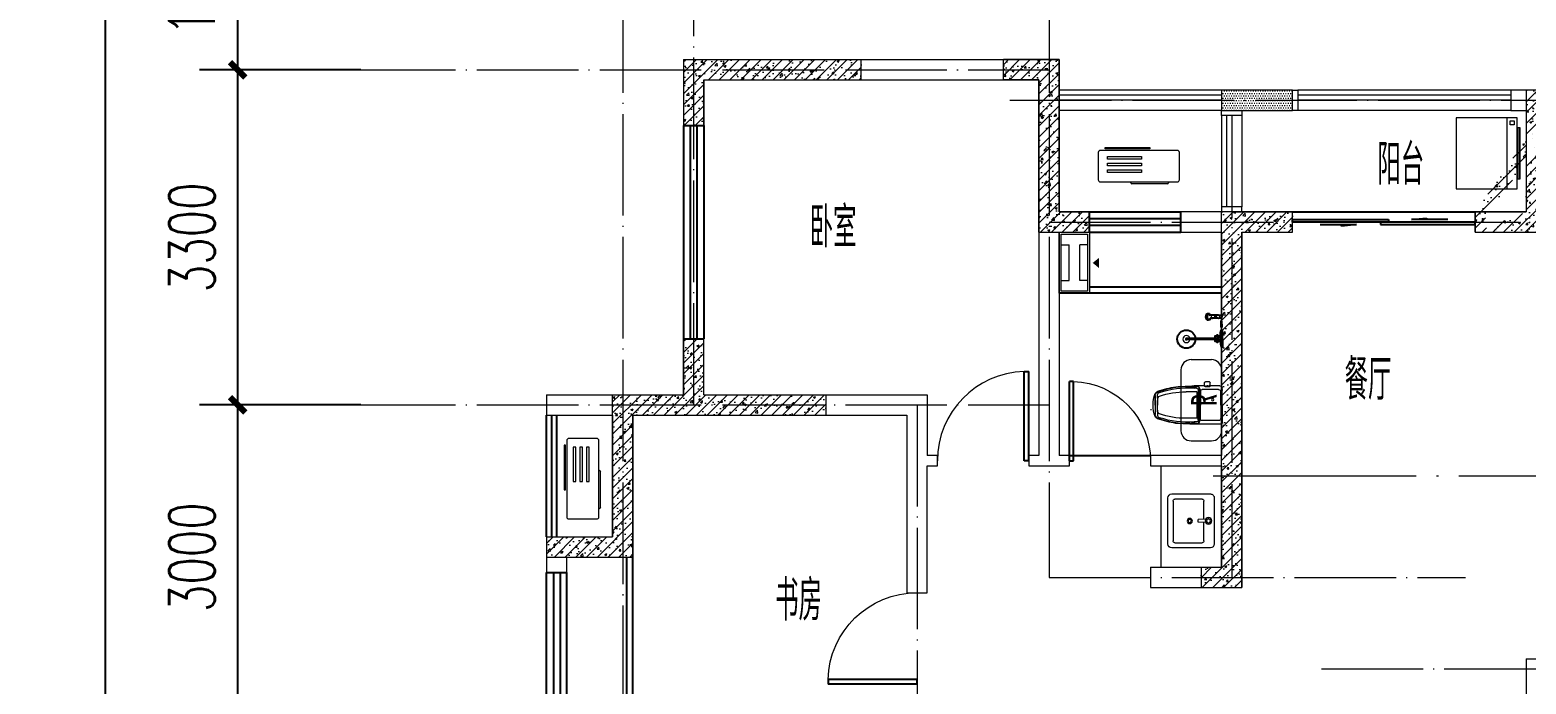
# Model space of a CAD drawing. Extents: x -50454 to 66757, y -11026 to 33524.
# Drawn here: x 12986 to 27727, y 16818 to 23261 of the extents above; entities that cross this region are included whole.
import ezdxf
from ezdxf.enums import TextEntityAlignment as Align

# ---------------------------------------------------------------- set-up
doc = ezdxf.new("R2010")
doc.units = 0
doc.header["$LTSCALE"] = 1000
doc.header["$MEASUREMENT"] = 0
doc.linetypes.add('DOTE', pattern=[2.4200000000000004, 2, -0.2, 0.02, -0.2])
doc.layers.get('0').update_dxf_attribs({"linetype": 'CONTINUOUS'})
doc.layers.get('Defpoints').update_dxf_attribs({"linetype": 'CONTINUOUS'})
for name, color, linetype, lineweight in [('DOTE', 1, 'DOTE', 0), ('WALL', 2, 'CONTINUOUS', 20), ('剪力墙', 2, 'CONTINUOUS', 15), ('剪力墙填充', 8, 'CONTINUOUS', 15), ('家具', 9, 'CONTINUOUS', 9), ('洁具', 8, 'CONTINUOUS', 9), ('看线', 5, 'CONTINUOUS', 0)]:
    doc.layers.add(name, color=color, linetype=linetype, lineweight=lineweight)
for name, color, linetype in [('fd', 4, 'CONTINUOUS'), ('PUB_DIM', 3, 'CONTINUOUS'), ('PUB_TEXT', 7, 'CONTINUOUS'), ('RAIL', 163, 'CONTINUOUS'), ('WINDOW', 4, 'CONTINUOUS'), ('立面', 33, 'CONTINUOUS')]:
    doc.layers.add(name, color=color, linetype=linetype)
doc.styles.add('_TCH_SPACE', font='SIMPLEX', dxfattribs={"bigfont": 'GBCBIG'})
doc.styles.add('DIM_FONT', font='SIMPLEX', dxfattribs={"width": 0.7, "bigfont": 'GBCBIG'})
doc.styles.add('HZ', font='SimSun.ttf', dxfattribs={"width": 0.8, "height": 1.2})
doc.dimstyles.new('DIMN150', dxfattribs={"dimscale": 1.5, "dimtxt": 300, "dimasz": 100, "dimexe": 250, "dimexo": 300, "dimgap": 150, "dimtad": 1, "dimdec": 0, "dimzin": 0, "dimdsep": 46, "dimtxsty": 'DIM_FONT', "dimblk": 'ARCHTICK', "dimcen": 0.09, "dimclrt": 7, "dimazin": 2, "dimtfac": 1, "dimtdec": 0, "dimtix": 1, "dimtmove": 2, "dimatfit": 3, "dimfxl": 0, "dimtolj": 1, "dimtzin": 0, "dimarcsym": 0})
pattern_1 = [(45, (-1550.00043018756, -18500.00034329473), (-53.03300858899106, 53.03300858899107), []), (49.99999999999999, (-1550.00043018756, -18500.00034329473), (215.178054780226, -18.82564049477853), [22.5, -247.5]), (355, (-1550.00043018756, -18500.00034329473), (-41.6254000839, 225.6576401100035), [18, -198]), (100.4514, (-1532.068926187581, -18501.56914529472), (173.5528145142065, 206.8318626182861), [19.12205699999999, -210.3426335999999]), (46.18420000000001, (-1550.00043018756, -18440.00034329473), (320.1723145876933, -49.65570429870542), [33.75, -371.25]), (96.6356, (-1523.319406687573, -18444.13833539473), (280.398811664611, 292.2353612701325), [28.68308639999999, -315.5138999999998]), (351.1842, (-1550.00043018756, -18440.00034329473), (280.3985835400882, 292.2355802775974), [27, -297]), (21, (-1520.00043018756, -18455.00034329473), (179.0721156355385, -120.7856671996016), [22.5, -247.5]), (326.0000000000001, (-1520.00043018756, -18455.00034329473), (72.99459957647451, 217.5450135140559), [18, -198]), (71.4514, (-1505.077760287561, -18465.06582509473), (252.066788574447, 96.75914901298572), [19.122057, -210.3426336]), (37.50000000000001, (-1550.00043018756, -18500.00034329473), (3.647956595187201, 99.86815614939344), [0, -195.6, 0, -201, 0, -198.75]), (7.499999999999999, (-1550.00043018756, -18500.00034329473), (78.92086123264458, 118.3235135647081), [0, -114.6, 0, -191.1, 0, -75.75]), (327.5, (-1616.900430187583, -18500.00034329473), (160.1467308517227, -6.76646152031394), [0, -75, 0, -234, 0, -310.5]), (317.5, (-1646.900430187583, -18500.00034329473), (174.9558508027159, 30.03149469969529), [0, -97.5, 0, -155.4, 0, -220.5])]

# ---------------------------------------------------------------- blocks, each defined once
blk = doc.blocks.new('dfdsf')
at = {"layer": '家具'}
for p, q in [((-6118.831913608177, -27345.44864588381), (-6118.831913608177, -27726.44864588381)), ((-5626.473608758264, -27307.3486458838), (-6080.731913608171, -27307.3486458838)), ((-5588.373608758258, -27726.44864588381), (-5588.373608758258, -27345.44864588381)), ((-6080.731913608171, -27764.54864588381), (-5626.473608758264, -27764.54864588381))]:
    blk.add_line(p, q, dxfattribs=at)
at = {"layer": '家具', "color": 8}
for p, q in [((-6048.981913608171, -27408.94864588381), (-5869.201593039608, -27408.94864588381)), ((-5872.406503072321, -27363.95664026488), (-5885.871040426886, -27363.95664026488)), ((-5866.874092104343, -27350.63551101041), (-5876.377111874863, -27341.09683283082)), ((-5866.710719794231, -27377.43855889999), (-5876.096491956057, -27387.09262784412)), ((-5870.084983734348, -27391.69791249819), (-5866.302761183229, -27465.55664026488)), ((-5853.602761183218, -27345.15289837577), (-5853.602761183218, -27331.68836102118)), ((-5853.602761183218, -27382.76038215398), (-5853.602761183218, -27396.22491950855)), ((-5837.120538632058, -27391.69791249819), (-5840.902761183206, -27465.55664026488)), ((-5831.109767354174, -27340.81993622227), (-5840.495539516, -27350.4740051664)), ((-5830.828410491573, -27386.81644769893), (-5840.331430262093, -27377.27776951935)), ((-5838.003929326798, -27408.94864588381), (-5658.223608758264, -27408.94864588381)), ((-5834.799019294114, -27363.95664026488), (-5821.334481939521, -27363.95664026488)), ((-6068.03191360816, -27694.69864588381), (-6068.03191360816, -27427.9986458838)), ((-5866.302761183229, -27465.55664026488), (-5840.902761183206, -27465.55664026488)), ((-5639.173608758247, -27427.9986458838), (-5639.173608758247, -27694.69864588381)), ((-5658.223608758264, -27713.7486458838), (-6048.981913608171, -27713.7486458838))]:
    blk.add_line(p, q, dxfattribs=at)
for centre, radius in [((-5853.602761183218, -27363.95664026488), 32.26827924368117), ((-5853.602761183218, -27363.95664026488), 18.80374188911082), ((-5854.571620082796, -27548.64864588382), 25.4), ((-5854.571620082796, -27548.64864588382), 15.95985148249019)]:
    blk.add_circle(centre, radius, dxfattribs=at)
at = {"layer": '家具'}
for centre, start, end in [((-6080.731913608171, -27345.44864588381), 90, 180), ((-5626.473608758264, -27345.44864588381), 0, 90), ((-6080.731913608171, -27726.44864588381), 180, 270), ((-5626.473608758264, -27726.44864588381), 270, 0)]:
    blk.add_arc(centre, 38.09999999999999, start, end, dxfattribs=at)
at = {"layer": '家具', "color": 8}
for centre, start, end in [((-6048.981913608171, -27427.9986458838), 90, 180), ((-5658.223608758264, -27427.9986458838), 0, 90), ((-6048.981913608171, -27694.69864588381), 180, 270), ((-5658.223608758264, -27694.69864588381), 270, 0)]:
    blk.add_arc(centre, 19.05, start, end, dxfattribs=at)
blk = doc.blocks.new('A$C37A63D83')
at = {"layer": '家具', "color": 8}
for p, q in [((152.1007537418045, 636.3000295269303), (127.6136158328736, 636.3000295269303)), ((136.4390372575144, 659.7000295268372), (322.5607923449716, 659.7000295268372)), ((229.4999148012721, 659.7000295268372), (136.4390372575144, 659.7000295268372)), ((161.9999148012721, 636.3000295269303), (152.1007537418045, 636.3000295269303)), ((161.9999148012721, 636.3000295269303), (229.4999148012721, 636.3000295269303)), ((296.9999148012721, 636.3000295269303), (229.4999148012721, 636.3000295269303)), ((296.9999148012721, 636.3000295269303), (306.8990758606815, 636.3000295269303)), ((306.8990758606815, 636.3000295269303), (331.3862137696124, 636.3000295269303)), ((49.4999148012721, 230.4000295270234), (49.4999148012721, 316.425438961247)), ((98.9999148012721, 250.2000295268372), (98.9999148012721, 355.5000295268837)), ((359.9999148012721, 250.2000295268372), (359.9999148012721, 355.5000295268837)), ((37.79991480126046, 171.9000295270234), (42.29991480126046, 171.9000295270234)), ((40.4999148012721, 153.1339767156169), (40.4999148012721, 161.6714980700053)), ((49.4999148012721, 230.4000295270234), (229.4999148012721, 230.4000295270234)), ((49.4999148012721, 230.4000295270234), (90.89991480123717, 211.5000295268837)), ((49.4999148012721, 125.100029526744), (49.4999148012721, 164.7000295268372)), ((53.9999148012721, 279.0000295268837), (53.9999148012721, 280.3469408191741)), ((62.9999148012721, 274.5000295268837), (58.4999148012721, 274.5000295268837)), ((62.9999148012721, 252.9000295270234), (62.9999148012721, 274.5000295268837)), ((76.4999148012721, 36.00002952688374), (76.4999148012721, 198.0000295268837)), ((80.9999148012721, 234.9000295270234), (229.4999148012721, 234.9000295270234)), ((90.89991480123717, 211.5000295268837), (229.4999148012721, 211.5000295268837)), ((98.9999148012721, 220.5000295268837), (229.4999148012721, 220.5000295268837)), ((229.4999148012721, 246.600029526744), (102.5999148012488, 246.600029526744)), ((110.6999148012255, 246.600029526744), (229.4999148012721, 246.600029526744)), ((229.4999148012721, 246.600029526744), (356.3999148012372, 246.600029526744)), ((348.2999148012605, 246.600029526744), (229.4999148012721, 246.600029526744)), ((377.9999148012721, 234.9000295270234), (229.4999148012721, 234.9000295270234)), ((409.4999148012721, 230.4000295270234), (229.4999148012721, 230.4000295270234)), ((359.9999148012721, 220.5000295268837), (229.4999148012721, 220.5000295268837)), ((368.0999148012488, 211.5000295268837), (229.4999148012721, 211.5000295268837)), ((409.4999148012721, 230.4000295270234), (368.0999148012488, 211.5000295268837)), ((382.4999148012721, 36.00002952688374), (382.4999148012721, 198.0000295268837)), ((395.9999148012721, 252.9000295270234), (395.9999148012721, 274.5000295268837)), ((395.9999148012721, 274.5000295268837), (400.4999148012721, 274.5000295268837)), ((37.79991480126046, 117.9000295270234), (42.29991480126046, 117.9000295270234)), ((40.4999148012721, 136.961941073183), (40.4999148012721, 146.4845610454213)), ((40.4999148012721, 121.2003631880507), (40.4999148012721, 129.7378845424391)), ((229.4999148012721, 13.50002952688374), (98.9999148012721, 13.50002952688374)), ((229.4999148012721, 13.50002952688374), (359.9999148012721, 13.50002952688374))]:
    blk.add_line(p, q, dxfattribs=at)
at = {"layer": '家具'}
for p, q in [((409.4999148012721, 230.4000295270234), (409.4999148012721, 316.425438961247)), ((-8.519872790202498e-05, 125.100029526744), (-8.519872790202498e-05, 164.7000295268372)), ((37.79991480126046, 171.9000295270234), (7.199914801225532, 171.9000295270234)), ((40.4999148012721, 170.1148996076081), (40.4999148012721, 274.5000295268837)), ((404.9999148012721, 279.0000295268837), (404.9999148012721, 280.3469408191741)), ((418.4999148012721, 22.50002952688374), (418.4999148012721, 274.5000295268837)), ((37.79991480126046, 117.9000295270234), (7.199914801225532, 117.9000295270234)), ((40.4999148012721, 22.50002952688374), (40.4999148012721, 122.0254508883227)), ((229.4999148012721, 2.952688373625278e-05), (62.9999148012721, 2.952688373625278e-05)), ((229.4999148012721, 2.952688373625278e-05), (395.9999148012721, 2.952688373625278e-05))]:
    blk.add_line(p, q, dxfattribs=at)
at = {"layer": '家具', "color": 8}
blk.add_circle((176.3999148012372, 94.50002952688374), 11.40815247663667, dxfattribs=at)
at = {"layer": '家具'}
for centre, radius, start, end in [((978.5752481516101, 321.0035639356356), 938.6165597252316, 160.4626847715381, 171.8237832143648), ((106.7233157488517, 630.3817419696134), 13.5, 147.2648599332605, 160.4628876722276), ((159.0709521270473, 596.7298013290856), 75.73124732212365, 123.7472799386984, 147.2648599332605), ((216.6116329429788, 423.2266309955157), 256.5972770785842, 87.12095541051788, 112.8427031656681), ((242.3881966600311, 423.2266309971455), 256.5972770769422, 67.15729683433189, 92.87904458948212), ((299.9288774754386, 596.7298013290856), 75.73124732212365, 32.73514006673945, 56.25272006130158), ((345.6855697206338, 630.4244115615729), 13.5, 21.34013003288133, 45.04566712631767), ((352.2765138536342, 630.3817419696134), 13.5, 19.53711232777241, 32.73514006673945), ((-519.6396762194927, 320.9842891751323), 938.6835635739402, 8.177325260295653, 19.53711232777241), ((7035.208603792184, 14.98959507793188), 6999.521077147583, 176.3999436581838, 177.8752458939346), ((-6576.20877428423, 14.98959507164545), 6999.521077242298, 2.12475410606543, 3.600056341816249), ((7.199914801225532, 164.7000295268372), 7.2, 90, 180), ((7.199914801225532, 125.100029526744), 7.2, 180, 270), ((62.9999148012721, 22.50002952688374), 22.5, 180, 270), ((395.9999148012721, 22.50002952688374), 22.5, 270, 0)]:
    blk.add_arc(centre, radius, start, end, dxfattribs=at)
at = {"layer": '家具', "color": 8}
for centre, radius, start, end in [((823.7508881162503, 352.8633589835372), 776.2321552453669, 158.6598699671187, 172.4763211694518), ((941.9396441477584, 340.4295066338964), 881.4089537639704, 161.7058674216662, 184.2897365588694), ((933.3272812163341, 352.8506166220177), 834.3315730198825, 161.5027389388472, 179.8180574219362), ((113.3142598819104, 630.4244115615729), 13.5, 134.9543328736823, 158.6598699671187), ((346.9627069511916, 396.4032121344935), 344.1924834331063, 131.9223344244035, 134.9543328736823), ((129.6475210207282, 611.0890765476506), 25.2928630336992, 94.612373994388, 166.252944387225), ((137.9694760293933, 625.7264006889891), 34.00808285177626, 87.42069238923386, 128.0686508600281), ((159.1683585894061, 611.8394187474623), 18, 109.1812518657565, 161.5027389388472), ((214.3712326320237, 386.4469987142365), 249.9794124911297, 86.59247159344724, 104.1515650265491), ((244.6285969704622, 386.4469987142365), 249.9794124911297, 75.8484349734509, 93.40752840655277), ((299.8314710130799, 611.8394187474623), 18, 18.49726106115282, 70.8187481342435), ((-474.3274516138481, 352.8506166220177), 834.3315730198825, 0.1819425780638058, 18.49726106115282), ((321.0303535730927, 625.7264006889891), 34.00808285177626, 51.93134913997194, 92.57930761076615), ((329.3523085817578, 611.0890765476506), 25.2928630336992, 13.747055612775, 85.387626005612), ((112.0371226512943, 396.4032121347263), 344.1924834331063, 45.04566712631767, 48.07766557559649), ((-482.9398145452142, 340.4295066341292), 881.4089537639704, 355.7102634411307, 18.29413257833378), ((-364.7510585137643, 352.8633589835372), 776.2321552453669, 7.523678830548216, 21.34013003288133), ((545.4996629294474, 366.854838747764), 499.0547252698382, 169.8851197815391, 189.9822750434475), ((-86.49983332696138, 366.8548387479968), 499.0547252698382, 350.0177249565525, 10.11488021846093), ((42.29991480126046, 164.7000295268372), 7.2, 0, 90), ((58.4999148012721, 279.0000295268837), 4.5, 180, 270), ((80.9999148012721, 252.9000295270234), 18, 180, 270), ((98.9999148012721, 198.0000295268837), 22.5, 90, 180), ((102.5999148012488, 250.2000295268372), 3.6, 180, 270), ((356.3999148012372, 250.2000295268372), 3.6, 270, 0), ((359.9999148012721, 198.0000295268837), 22.5, 0, 90), ((377.9999148012721, 252.9000295270234), 18, 270, 0), ((400.4999148012721, 279.0000295268837), 4.5, 270, 0), ((42.29991480126046, 125.100029526744), 7.2, 270, 0), ((98.9999148012721, 36.00002952688374), 22.5, 180, 270), ((359.9999148012721, 36.00002952688374), 22.5, 270, 0)]:
    blk.add_arc(centre, radius, start, end, dxfattribs=at)
blk = doc.blocks.new('A$C4EB5717C')
at = {"layer": '家具', "color": 8}
for p, q in [((520.3117667576298, 110.0002054055221), (520.3117667576298, 120.0002054055803)), ((883.1474350141361, 100.0002054054639), (530.3117667576298, 100.0002054055221)), ((893.1474350141361, 120.0002054055221), (893.1474350141361, 110.0002054054639))]:
    blk.add_line(p, q, dxfattribs=at)
for points in [[(269.2124938257039, 459.1095238242997), (709.030639189994, 459.1095238242997), (709.030639189994, 443.9954681674717), (269.2124938257039, 443.9954681674717)], [(290.3771249873098, 371.5336505089654), (625.9059255968314, 371.5336505089654), (625.9059255968314, 342.5620511712041), (290.3771249873098, 342.5620511712041)], [(290.3771249873098, 305.7317620350514), (625.9059255968314, 305.7317620350514), (625.9059255968314, 276.7601626972901), (290.3771249873098, 276.7601626972901)], [(290.3771249873098, 239.9298735611374), (625.9059255968314, 239.9298735611374), (625.9059255968314, 210.9582742233761), (290.3771249873098, 210.9582742233761)]]:
    blk.add_lwpolyline(points, close=True, dxfattribs=at)
at = {"layer": '家具'}
blk.add_lwpolyline([(220.000500085258, 120.0002054057649), (980.0005000853247, 120.0002054055122, 0.414213562373517), (1000.000500085331, 140.0002054055343), (1000.000500085032, 410.0002054054835, 0.414213562372746), (980.0005000850335, 430.0002054054614), (220.0005000855657, 430.0002054055245, 0.4142135623727947), (200.0005000855641, 410.0002054055467), (200.0005000852647, 140.0002054057871, 0.4142135623733224)], format="xyb", close=True, dxfattribs=at)
at = {"layer": '家具', "color": 8}
for centre, start, end in [((530.3117667576298, 110.0002054055221), 180, 270), ((883.1474350141361, 110.0002054054639), 270, 0)]:
    blk.add_arc(centre, 10, start, end, dxfattribs=at)
blk = doc.blocks.new('wash')
at = {"layer": '家具'}
blk.add_line((1203881.787381039, -500461.7849199496), (1203881.787381039, -501161.7849199496), dxfattribs=at)
for points in [[(1203381.787381039, -500461.7849199496), (1203381.787381039, -501161.7849199496), (1203981.787381039, -501161.7849199496), (1203981.787381039, -500461.7849199496)], [(1203951.787381039, -500531.7849199496), (1203911.787381039, -500531.7849199496), (1203911.787381039, -500491.7849199496), (1203951.787381039, -500491.7849199496)], [(1204001.787381039, -501061.7849199496), (1204001.787381039, -500561.7849199496), (1203981.787381039, -500561.7849199496), (1203981.787381039, -501061.7849199496)], [(1204001.787381039, -501061.7849199496), (1204011.787381039, -501061.7849199496), (1204011.787381039, -500561.7849199496), (1204001.787381039, -500561.7849199496)]]:
    blk.add_lwpolyline(points, close=True, dxfattribs=at)
blk = doc.blocks.new('A$C198771BE')
at = {"layer": '洁具'}
for p, q in [((-0.0001477778132539243, 749.9999048188911), (-0.0001477778132539243, 149.9999048184254)), ((99.99985222218675, 849.9999048188911), (299.9998522217211, 849.9999048184254)), ((399.9998522217211, 749.9999048184254), (399.9998522217211, 149.9999048188911)), ((99.99985222218675, 49.99990481889108), (299.9998522217211, 49.99990481889108))]:
    blk.add_line(p, q, dxfattribs=at)
for centre, start, end in [((99.99985222172108, 749.9999048188802), 90, 180), ((299.9998522212554, 749.9999048184145), 0, 90), ((99.99985222172108, 149.9999048184145), 180, 270), ((299.9998522212554, 149.9999048188802), 270, 0)]:
    blk.add_arc(centre, 100, start, end, dxfattribs=at)
at = {"layer": '洁具', "style": 'HZ', "width": 0.7000000000007276}
blk.add_text('R', height=250, rotation=90, dxfattribs=at).set_placement((350.2559983330684, 393.3571598940762))
blk = doc.blocks.new('A$C0E303399')
at = {"layer": '洁具', "lineweight": -3}
for p, q in [((25.00093464214297, 271.0577424331568), (15.00093464214297, 271.0577424331568)), ((25.00093464214297, 228.0577424331568), (15.00093464214297, 228.0577424331568)), ((353.3778828912036, 254.557742432924), (30.00093464214297, 254.5577424331568)), ((30.00093464214297, 244.5577424331568), (353.3778828912036, 244.557742432924)), ((38.33426797586435, 48.55774243315682), (113.1180260024121, 48.55774243315682)), ((38.33426797586435, 18.55774243315682), (113.1180260014808, 18.55774243315682)), ((60.33426797586435, 18.55774243315682), (60.33426797586435, 48.55774243315682))]:
    blk.add_line(p, q, dxfattribs=at)
at = {"layer": '洁具'}
for p, q in [((22.00093464214297, 264.5577424331568), (15.00093464214297, 264.5577424331568)), ((25.00093464214297, 234.5577424331568), (15.00093464214297, 234.5577424331568))]:
    blk.add_line(p, q, dxfattribs=at)
at = {"layer": '洁具', "lineweight": -3}
for points in [[(0.0009346419101348147, 164.5577424331568), (0.0009346421429654583, 334.5577424331568), (10.00093464214297, 334.5577424331568), (15.00093464214297, 304.8077424331568), (15.00093464214297, 259.5577424331568)], [(15.00093464214297, 239.5577424331568), (15.00093464214297, 194.3077424331568), (10.00093464191013, 164.5577424331568), (0.0009346419101348147, 164.5577424331568)], [(25.00093464214297, 264.5577424331568), (25.00093464214297, 277.5577424331568), (70.00093464214297, 277.5577424331568), (70.00093464214297, 254.5577424331568)], [(70.00093464214297, 244.5577424331568), (70.00093464214297, 221.5577424331568), (25.00093464214297, 221.5577424331568), (25.00093464214297, 234.5577424331568)], [(45.50093464214297, 277.5577424331568), (45.50093464214297, 287.5577424331568), (49.50093464214297, 287.5577424331568), (49.50093464214297, 277.5577424331568)], [(49.50093464214297, 221.5577424331568), (49.50093464214297, 211.5577424331568), (45.50093464214297, 211.5577424331568), (45.50093464214297, 221.5577424331568)], [(28.90617755996936, 45.22440909966826), (0.0009346419101348147, 45.22440909966826), (0.0009346419101348147, 21.89107576664537), (28.90617755996936, 21.89107576664537)]]:
    blk.add_lwpolyline(points, dxfattribs=at)
for points in [[(0.0009346421429654583, 280.5577424331568), (10.00093464214297, 280.5577424331568), (10.00093464214297, 218.5577424331568), (0.0009346421429654583, 218.5577424331568)], [(0.0009346419101348147, 78.55774243315682), (10.00093464191013, 78.55774243315682), (10.00093464191013, 134.5577424331568), (0.0009346419101348147, 134.5577424331568)]]:
    blk.add_lwpolyline(points, close=True, dxfattribs=at)
at = {"layer": '洁具'}
blk.add_lwpolyline([(10.00093464214297, 259.5577424331568), (30.00093464214297, 259.5577424331568), (30.00093464214297, 239.5577424331568), (10.00093464214297, 239.5577424331568)], close=True, dxfattribs=at)
for points in [[(22.00093464214297, 259.5577424331568), (22.00093464214297, 264.5577424331568), (50.00093464214297, 264.5577424331568), (50.00093464214297, 254.5577424331568)], [(50.00093464214297, 244.5577424331568), (50.00093464214297, 234.5577424331568), (22.00093464214297, 234.5577424331568), (22.00093464214297, 239.5577424331568)]]:
    blk.add_lwpolyline(points, dxfattribs=at)
at = {"layer": '洁具', "lineweight": -3}
blk.add_circle((353.3778828912036, 249.557742432924), 89.50000000000476, dxfattribs=at)
at = {"layer": '洁具'}
for centre, radius in [((353.3778828912036, 249.557742432924), 4.999999999999998), ((38.33426797609718, 33.55774243315682), 14.99999999999999), ((87.33426797609718, 33.55774243315682), 14.99999999999999)]:
    blk.add_circle(centre, radius, dxfattribs=at)
for centre, radius, start, end in [((353.3778828912036, 249.557742432924), 35.00000000000433, 188.2132107075022, 171.7867892924978), ((353.3778828912036, 249.557742432924), 8.999999999996223, 213.7489885944683, 146.2510114055317), ((38.33426797609718, 33.55774243315682), 16.99999999999724, 61.9275130712095, 136.6640772558434), ((38.33426797609718, 33.55774243315682), 16.99999999999724, 223.3359227441566, 298.0724869287905), ((87.33426797609718, 33.55774243315682), 17.00000000000621, 241.9275130712095, 118.0724869287905)]:
    blk.add_arc(centre, radius, start, end, dxfattribs=at)
at = {"layer": '洁具', "lineweight": -3}
for centre, radius, start, end in [((107.1710557428742, 65.19144211057574), 17.66483569771895, 289.673260771644, 343.5819336142254), ((107.1710557428742, 1.924042755737901), 17.66483569775224, 16.41806638577458, 70.32673922835599)]:
    blk.add_arc(centre, radius, start, end, dxfattribs=at)
at = {"layer": '洁具', "lineweight": -3, "extrusion": (0, 0, -1)}
for centre, major_axis, ratio, start_param, end_param in [((126.3316607569432, 33.55774243315682), (2.286165155726384e-11, 31.40840299578781), 0.4788404488619488, -1.072899011409976, 4.214491665008306), ((135.8023250048136, 33.5577424330404), (3.154224539146702e-11, 33.55952910142641), 0.6129093611123322, -0.3796203813069567, 3.521213034887255)]:
    blk.add_ellipse(centre, major_axis=major_axis, ratio=ratio, start_param=start_param, end_param=end_param, dxfattribs=at)
blk = doc.blocks.new('A$C0032228E')
at = {"layer": 'fd'}
blk.add_lwpolyline([(302.0509690956678, -0.001261509722098708, 100, 0, 0), (302.0509690956678, 61.97923990688287, 0, 0, 0)], format="xyseb", dxfattribs=at)
at = {"layer": '家具'}
for p, q in [((123.2627702299505, 372.3351253354922), (123.2627702299505, 295.3351253354922)), ((476.7333073511254, 295.3351253354922), (123.2627702299505, 295.3351253354922)), ((476.7333073511254, 372.3351253354922), (476.7333073511254, 295.3351253354922)), ((476.7333073511254, 189.3351253354922), (123.2627702299505, 189.3351253354922)), ((123.2627702299505, 112.3351253354922), (123.2627702299505, 189.3351253354922)), ((476.7333073511254, 112.3351253354922), (476.7333073511254, 189.3351253354922))]:
    blk.add_line(p, q, dxfattribs=at)
for points in [[(599.9980387906544, 392.3351253354922), (-0.00196120934560895, 392.3351253354922), (-0.00196120934560895, 92.3351253354922), (599.9980387906544, 92.3351253354922)], [(579.9980387906544, 372.3351253354922), (19.99803879065439, 372.3351253354922), (19.99803879065439, 112.3351253354922), (579.9980387906544, 112.3351253354922)]]:
    blk.add_lwpolyline(points, close=True, dxfattribs=at)
blk = doc.blocks.new('_ArchTick')
at = {"color": 0, "linetype": 'ByBlock', "const_width": 0.4}
blk.add_lwpolyline([(-0.5, -0.5), (0.5, 0.5)], dxfattribs=at)
blk = doc.blocks.new('*D25')
at = {"layer": 'Defpoints', "color": 0}
for p in [(13731.78960631939, 24718.02192387814), (16100.27724085899, 24718.02192387814), (16100.27724085899, 4668.021840159723)]:
    blk.add_point(p, dxfattribs=at)
at = {"layer": 'PUB_DIM', "color": 0, "lineweight": -2}
for p, q in [((15650.27724085899, 24718.02192387814), (13356.78960631939, 24718.02192387814)), ((13731.78960631938, 4668.021840159724), (13731.78960631939, 24718.02192387814)), ((15650.27724085899, 4668.021840159723), (13356.78960631938, 4668.021840159724))]:
    blk.add_line(p, q, dxfattribs=at)
at = {"layer": 'PUB_DIM', "color": 0, "lineweight": -2, "xscale": 150, "yscale": 150, "zscale": 150}
for p, rotation in [((13731.78960631939, 24718.02192387814), 90), ((13731.78960631938, 4668.021840159724), 270)]:
    blk.add_blockref('_ArchTick', p, dxfattribs=dict(at, rotation=rotation))
at = {"layer": 'PUB_DIM', "color": 7, "insert": (13281.78960631938, 14693.02188201894), "char_height": 450, "attachment_point": 5, "rotation": 90, "style": 'DIM_FONT'}
blk.add_mtext('\\A1;20050', dxfattribs=at)
blk = doc.blocks.new('*D43')
at = {"layer": 'Defpoints', "color": 0}
for p in [(15033.30413877056, 24618.02184076628), (16698.38731491437, 24618.02184076628), (16698.38731491437, 22868.0219238367)]:
    blk.add_point(p, dxfattribs=at)
at = {"layer": 'PUB_DIM', "color": 0, "lineweight": -2}
for p, q in [((16248.38731491437, 24618.02184076628), (14658.30413877056, 24618.02184076628)), ((15033.30413877056, 22868.0219238367), (15033.30413877056, 24618.02184076628)), ((16248.38731491437, 22868.0219238367), (14658.30413877056, 22868.0219238367))]:
    blk.add_line(p, q, dxfattribs=at)
at = {"layer": 'PUB_DIM', "color": 0, "lineweight": -2, "xscale": 150, "yscale": 150, "zscale": 150}
for p, rotation in [((15033.30413877056, 24618.02184076628), 90), ((15033.30413877056, 22868.0219238367), 270)]:
    blk.add_blockref('_ArchTick', p, dxfattribs=dict(at, rotation=rotation))
at = {"layer": 'PUB_DIM', "color": 7, "insert": (14583.30413877055, 23743.02188230149), "char_height": 450, "attachment_point": 5, "rotation": 90, "style": 'DIM_FONT'}
blk.add_mtext('\\A1;1750', dxfattribs=at)
blk = doc.blocks.new('*D44')
at = {"layer": 'Defpoints', "color": 0}
for p in [(15033.30413877056, 22868.0219238367), (16698.38731491437, 22868.0219238367), (16698.38731491437, 19568.02192387494)]:
    blk.add_point(p, dxfattribs=at)
at = {"layer": 'PUB_DIM', "color": 0, "lineweight": -2}
for p, q in [((16248.38731491437, 22868.0219238367), (14658.30413877056, 22868.0219238367)), ((15033.30413877055, 19568.02192387494), (15033.30413877056, 22868.0219238367)), ((16248.38731491437, 19568.02192387494), (14658.30413877055, 19568.02192387494))]:
    blk.add_line(p, q, dxfattribs=at)
at = {"layer": 'PUB_DIM', "color": 0, "lineweight": -2, "xscale": 150, "yscale": 150, "zscale": 150}
for p, rotation in [((15033.30413877056, 22868.0219238367), 90), ((15033.30413877055, 19568.02192387494), 270)]:
    blk.add_blockref('_ArchTick', p, dxfattribs=dict(at, rotation=rotation))
at = {"layer": 'PUB_DIM', "color": 7, "insert": (14583.30413877055, 21218.02192385582), "char_height": 450, "attachment_point": 5, "rotation": 90, "style": 'DIM_FONT'}
blk.add_mtext('\\A1;3300', dxfattribs=at)
blk = doc.blocks.new('*D45')
at = {"layer": 'Defpoints', "color": 0}
for p in [(15033.30413877056, 19568.02192387494), (16698.38731491437, 19568.02192387494), (16698.38731491437, 16568.02184085149)]:
    blk.add_point(p, dxfattribs=at)
at = {"layer": 'PUB_DIM', "color": 0, "lineweight": -2}
for p, q in [((16248.38731491437, 19568.02192387494), (14658.30413877056, 19568.02192387494)), ((15033.30413877056, 16568.02184085149), (15033.30413877056, 19568.02192387494)), ((16248.38731491437, 16568.02184085149), (14658.30413877056, 16568.02184085149))]:
    blk.add_line(p, q, dxfattribs=at)
at = {"layer": 'PUB_DIM', "color": 0, "lineweight": -2, "xscale": 150, "yscale": 150, "zscale": 150}
for p, rotation in [((15033.30413877056, 19568.02192387494), 90), ((15033.30413877056, 16568.02184085149), 270)]:
    blk.add_blockref('_ArchTick', p, dxfattribs=dict(at, rotation=rotation))
at = {"layer": 'PUB_DIM', "color": 7, "insert": (14583.30413877055, 18068.02188236322), "char_height": 450, "attachment_point": 5, "rotation": 90, "style": 'DIM_FONT'}
blk.add_mtext('\\A1;3000', dxfattribs=at)
blk = doc.blocks.new('$DorLib2D$00000001')
for p, q in [((0.45, 0.9750000000000001), (0.5000000000000002, 0.9750000000000001)), ((0.45, 0), (0.45, 0.9750000000000001)), ((0.5, 0), (0.5, 0.9750000000000001)), ((0.5, 0), (0.45, 0))]:
    blk.add_line(p, q)
at = {"lineweight": 13}
blk.add_arc((0.475, 0), 0.975, 91.4692835813538, 180, dxfattribs=at)
blk = doc.blocks.new('$TCHSYS$WIN2D')
for p, q in [((-0.5, 0.5), (0.5, 0.5)), ((-0.5, 0.5), (-0.4999999999999999, -0.5)), ((0.5, 0.5), (0.4999999999999998, -0.5)), ((0.5, 0.1666666666666666), (-0.5, 0.1666666666666666)), ((0.5, -0.1666666666666667), (-0.5, -0.1666666666666667)), ((-0.4999999999999999, -0.5), (0.5, -0.5))]:
    blk.add_line(p, q)
blk = doc.blocks.new('$DorLib2D$00000131')
at = {"color": 0, "linetype": 'Continuous'}
for p, q in [((0.1499999999999986, 0.125), (0.2319490472796595, 0.1972603196398666)), ((0.2319490472796595, 0.1972603196398666), (0.2319490472796595, 0.125)), ((-0.5000000000000018, 0.125), (-0.5000000000000018, 0)), ((0.01924398772366409, 0.125), (-0.5000000000000018, 0.125)), ((0.01924398772366409, 0), (0.01924398772366409, 0.125)), ((0.3499999999999979, 0.125), (0.1499999999999986, 0.125)), ((-0.5000000000000018, 0), (0.01924398772366409, 0)), ((-0.02399022376360094, 0), (0.4999999999999982, 0)), ((-0.02399022376360094, -0.125), (-0.02399022376360094, 0)), ((0.4999999999999982, 0), (0.4999999999999982, -0.125)), ((-0.3500000000000014, -0.125), (-0.1500000000000021, -0.125)), ((-0.2319490472796648, -0.1972603196398666), (-0.2319490472796648, -0.125)), ((-0.1500000000000021, -0.125), (-0.2319490472796648, -0.1972603196398666)), ((0.4999999999999982, -0.125), (-0.02399022376360094, -0.125))]:
    blk.add_line(p, q, dxfattribs=at)
blk = doc.blocks.new('A$C29B03321')
at = {"layer": '剪力墙填充'}
h = blk.add_hatch(dxfattribs=at)
h.set_pattern_fill('钢筋混凝土', color=256, scale=30, style=0)
h.set_pattern_definition(pattern_1)
h.paths.add_polyline_path([(0, 0), (1750, 0), (1750, -200), (200, -200), (200.000000000291, -649.9999999812571), (2.91038304567337e-10, -649.9999999812571)])
h = blk.add_hatch(dxfattribs=at)
h.set_pattern_fill('钢筋混凝土', color=256, scale=30, style=0)
h.set_pattern_definition(pattern_1)
h.paths.add_polyline_path([(3700, -1500), (4000, -1500), (4000, -1700), (3500, -1700), (3500, -400), (3500, -200), (3150, -200), (3150, 0), (3700, 0), (3700, -400)])
h = blk.add_hatch(dxfattribs=at)
h.set_pattern_fill('钢筋混凝土', color=256, scale=30, style=0)
h.set_pattern_definition(pattern_1)
edge = h.paths.add_edge_path()
edge.add_line((8300, -1500), (8300, -300))
edge.add_line((8500.000762939453, -1700), (8500.000762939453, -500))
edge.add_line((7800, -1500), (8300.000762939453, -1500))
edge.add_line((7800, -1700), (8500.000762939453, -1700))
edge.add_line((8300.000762939453, -300), (8800.000762939453, -300))
edge.add_line((8500.000762939453, -500), (8800.000762939453, -500))
edge.add_line((8800.000762939453, -500), (8800.000762939453, -300))
edge.add_line((7800, -1700), (7800, -1500))
h = blk.add_hatch(dxfattribs=at)
h.set_pattern_fill('钢筋混凝土', color=256, scale=30, style=0)
h.set_pattern_definition(pattern_1)
h.paths.add_polyline_path([(5400, -1500), (5300, -1500), (5300, -1700), (5300, -5000), (5100, -5000), (5100, -5200), (5500, -5200), (5500, -1700), (6000, -1700), (6000, -1500)])
h = blk.add_hatch(dxfattribs=at)
h.set_pattern_fill('钢筋混凝土', color=256, scale=30, style=0)
h.set_pattern_definition(pattern_1)
h.paths.add_polyline_path([(-1350.000000025379, -4700.000000041269), (-700, -4700), (-700, -3300), (0, -3300), (-5.820766091346741e-11, -2749.999999981257), (199.9999999999418, -2749.999999981257), (200, -3300), (1400, -3300), (1400, -3500), (100, -3500), (-499.9999523162842, -3500), (-499.9999523162842, -4900), (-1350.000000025379, -4900.000000041269)])
at = {"layer": '剪力墙'}
for p, q in [((0, 0), (2.91038304567337e-10, -649.9999999812571)), ((0, 0), (1750, 0)), ((1750, -200), (1750, 0)), ((3150, -200), (3150, 0)), ((3700, 0), (3150, 0)), ((3700, -400), (3700, 0)), ((200, -200), (200.000000000291, -649.9999999812571)), ((200, -200), (1750, -200)), ((3500, -200), (3150, -200)), ((3500, -400), (3500, -200)), ((3500, -1700), (3500, -400)), ((3700, -1500), (3700, -400)), ((200.000000000291, -649.9999999812571), (2.91038304567337e-10, -649.9999999812571)), ((3700, -1500), (4000, -1500)), ((4000, -1700), (4000, -1500)), ((5300, -1700), (5300, -1500)), ((5400, -1500), (5300, -1500)), ((5400, -1500), (6000, -1500)), ((6000, -1700), (6000, -1500)), ((7800, -1700), (7800, -1500)), ((7800, -1500), (8300.000762939453, -1500)), ((3500, -1700), (4000, -1700)), ((5300, -5000), (5300, -1700)), ((5500, -5200), (5500, -1700)), ((5500, -1700), (6000, -1700)), ((7800, -1700), (8500.000762939453, -1700)), ((199.9999999999418, -2749.999999981257), (-5.820766091346741e-11, -2749.999999981257)), ((0, -3300), (-5.820766091346741e-11, -2749.999999981257)), ((200, -3300), (199.9999999999418, -2749.999999981257)), ((-700, -3300), (0, -3300)), ((-700, -4700), (-700, -3300)), ((200, -3300), (1400, -3300)), ((1400, -3300), (1400, -3500)), ((-499.9999523162842, -3500), (100, -3500)), ((-499.9999523162842, -4900), (-499.9999523162842, -3500)), ((100, -3500), (1400, -3500)), ((-1350.000000025379, -4700.000000041269), (-1350.000000025379, -4900.000000041269)), ((-1350.000000025379, -4700.000000041269), (-700, -4700)), ((-1350.000000025379, -4900.000000041269), (-499.9999523162842, -4900)), ((5100, -5000), (5100, -5200)), ((5100, -5000), (5300, -5000)), ((5100, -5200), (5500, -5200))]:
    blk.add_line(p, q, dxfattribs=at)

msp = doc.modelspace()

# ---------------------------------------------------------------- hatches: boundary and pattern name
at = {"layer": '剪力墙填充'}
h = msp.add_hatch(dxfattribs=at)
h.set_pattern_fill('DOTS', color=256, scale=15, style=0)
h.set_pattern_definition([(0, (-66102.63332790986, 8538.864171659894), (11.90625, 23.8125), [0, -23.8125])])
h.paths.add_polyline_path([(25427.43010726196, 22668.02184092338), (24727.43010221118, 22668.02184065783), (24727.43010221119, 22468.02184064473), (25427.43010725885, 22468.02184083374)])

# ---------------------------------------------------------------- linework, layer by layer
at = {"layer": 'DOTE', "ltscale": 0.5}
for p, q in [((18827.43010228657, 26061.94436242702), (18827.43010228482, 3947.291875164898)), ((19527.4301023113, 19568.02192387503), (19527.43010231113, 26061.94436242702)), ((23027.4301022868, 26061.94436242702), (23027.4301022861, 17868.02184056342)), ((16180.56889391958, 22868.02192383664), (23027.43010228587, 22868.02192383682)), ((22641.22216904128, 22568.02184085149), (29827.430100528, 22568.02184085155)), ((24827.43010228753, 22418.02184063851), (24827.43010228843, 17868.02184056342)), ((23027.4301022861, 21368.02184085143), (27827.43010228447, 21368.02184085143)), ((16180.56889391958, 19568.02192387453), (23027.43010228587, 19568.02192387541)), ((21727.4301022854, 19568.02192387529), (21727.43010228494, 16568.02184085167)), ((23027.4301022861, 17868.02184056342), (27131.94918634009, 17868.02184056342)), ((25711.87346235779, 16968.02184076412), (39927.43010405095, 16968.02184076552))]:
    msp.add_line(p, q, dxfattribs=at)
at = {"layer": 'DOTE'}
msp.add_line((24644.43243360147, 18868.02184084931), (29927.43010059528, 18868.02184074066), dxfattribs=at)
at = {"layer": 'RAIL'}
for p, q in [((18077.43010228593, 18268.02192379505), (18077.43010228709, 19468.02192387468)), ((18127.43010228524, 18268.02192379823), (18127.43010228849, 19468.0219238747)), ((18177.43010228524, 18268.0219238014), (18177.43010228849, 19468.02192387472))]:
    msp.add_line(p, q, dxfattribs=at)
at = {"layer": 'WALL'}
for p, q in [((19427.43010231136, 22968.02192383661), (19427.43010231159, 22318.02192385553)), ((19427.43010231136, 22968.02192383661), (23127.43010229116, 22968.02192383658)), ((23127.43010229116, 22968.02192383658), (23127.43010228232, 21468.02184085158)), ((19627.43010231095, 22318.02192385553), (19627.43010231084, 22768.02192383682)), ((19627.43010231084, 22768.02192383682), (22927.43010229081, 22768.02192383676)), ((22927.43010229081, 22768.02192383676), (22927.43010228255, 21368.02184085202)), ((27727.43010228441, 22668.02184085196), (27727.4301022914, 21468.02184084928)), ((28227.43010037997, 22668.02184085172), (27727.43010228441, 22668.02184085196)), ((19427.43010231159, 22318.02192385553), (19627.43010231095, 22318.02192385553)), ((23029.04279575438, 21468.00883610462), (23029.04279575258, 21468.00883610465)), ((23427.43010233051, 21468.02184085187), (23127.43010228232, 21468.02184085158)), ((23427.43010233051, 21268.02184085076), (23427.43010233051, 21468.02184085187)), ((24827.43010228732, 21468.02184085074), (24327.43010232818, 21468.02184085143)), ((24327.43010232818, 21468.02184085143), (24327.43010232807, 21268.02184085042)), ((25427.43010229006, 21468.02184085024), (24827.43010228732, 21468.02184085074)), ((25427.43010228994, 21268.02184085071), (25427.43010229006, 21468.02184085024)), ((27727.4301022914, 21468.02184084928), (27227.43010229, 21468.02184084934)), ((27227.43010229, 21468.02184084934), (27227.43010229, 21268.02184085001)), ((22927.43010228633, 21368.02184085167), (22927.43010228057, 19068.021840759)), ((23025.81740881072, 21268.03484559819), (23025.81740880891, 21268.03484559822)), ((23127.43010228593, 21268.02184085065), (23427.43010233051, 21268.02184085076)), ((23127.43010228593, 21268.02184085065), (23127.43010228074, 19068.02184085184)), ((24327.43010232807, 21268.02184085042), (24727.43010228744, 21268.02184085004)), ((24727.43010228744, 21268.02184085004), (24727.4301023003, 19068.02184085184)), ((24927.43010228744, 21268.02184085082), (24927.43010230129, 18968.02184085167)), ((24927.43010228744, 21268.02184085082), (25427.43010228994, 21268.02184085071)), ((27227.43010229, 21268.02184085001), (27727.43010229314, 21268.02184084975)), ((27727.43010229314, 21268.02184084975), (27927.43010229431, 21268.02184078519)), ((19627.43010231095, 20218.02192385314), (19427.43010231171, 20218.02192385314)), ((19427.43010231171, 20218.02192385314), (19427.43010231142, 19668.02192389363)), ((19627.43010231084, 19668.02192390049), (19627.43010231095, 20218.02192385314)), ((18077.43010228709, 19668.02192387468), (18827.43010228639, 19668.02192387465)), ((18077.43010228709, 19668.02192387468), (18077.43010228709, 19468.02192387468)), ((18827.43010228278, 19668.0219238748), (19427.43010231142, 19668.02192389363)), ((18875.99439540447, 19655.43765148681), (18875.994395404, 19655.4376514871)), ((19627.43010231084, 19668.02192390049), (21727.4301022822, 19668.02192396871)), ((21727.4301022854, 19668.02192386563), (21827.4301022868, 19668.02192386563)), ((21827.4301022868, 19668.02192386563), (21827.4301022868, 19468.02192386563)), ((18077.43010228709, 19468.02192387468), (18727.43010228686, 19468.02192387494)), ((18727.43010228686, 19468.02192387494), (18727.43010228686, 18268.021923875)), ((18778.86580916878, 19480.6061962625), (18778.8658091682, 19480.60619626279)), ((18927.4301022854, 19468.02192387645), (18927.43010228546, 18068.02192387506)), ((18927.4301022854, 19468.02192387645), (19527.43010231445, 19468.02192389747)), ((19527.43010231445, 19468.02192389747), (21627.43010228581, 19468.02192396551)), ((21627.43010228581, 19468.02192396551), (21627.43010228558, 18968.02184075804)), ((21827.43010228756, 19468.0219238764), (21827.43010228767, 19068.021840759)), ((21827.43010228756, 19468.0219238764), (21827.4301022868, 19468.02192386563)), ((21927.43010227894, 19068.02184075856), (21827.43010228767, 19068.021840759)), ((21927.43010227894, 18968.02184075772), (21927.43010227894, 19068.02184075856)), ((22927.43010228057, 19068.021840759), (22827.43010227894, 19068.02184075856)), ((22827.43010227894, 19068.02184075856), (22827.43010227894, 18968.02184075833)), ((23227.43010238383, 19068.02184085143), (23127.43010228074, 19068.02184085184)), ((23227.43010238383, 18968.02184085219), (23227.43010238383, 19068.02184085143)), ((24727.4301023003, 19068.02184085184), (24027.4301023886, 19068.02184085143)), ((24027.4301023886, 19068.02184085143), (24027.4301023886, 18968.02184085202)), ((21627.43010228558, 18968.02184075804), (21627.43010228639, 17718.0219238353)), ((21827.43010228453, 18968.02184075725), (21927.43010227894, 18968.02184075772)), ((21827.43010228418, 17718.02192383536), (21827.43010228453, 18968.02184075725)), ((22827.43010227894, 18968.02184075833), (23027.43010227778, 18968.02184075807)), ((23027.43010227702, 18968.02184085167), (23227.43010238383, 18968.02184085219)), ((24027.4301023886, 18968.02184085202), (24727.43010230048, 18968.02184085126)), ((24727.43010230048, 18968.02184085126), (24727.4301023063, 17968.02184056272)), ((24927.43010230129, 18968.02184085167), (24927.43010231055, 17768.0218405636)), ((18077.43010228593, 18268.02192387494), (18177.43010228569, 18268.02192387494)), ((18077.43010228593, 18268.02192387494), (18077.43010228593, 18068.02192387494)), ((18177.43010228569, 18268.02192387494), (18727.43010228686, 18268.021923875)), ((18077.43010228651, 18068.02192387872), (18077.43010228645, 17918.02184085039)), ((18277.4301022868, 17918.02184085108), (18277.43010228651, 18068.02192387506)), ((18277.43010228651, 18068.02192387506), (18927.43010228546, 18068.02192387506)), ((18077.43010228645, 17918.02184085039), (18277.4301022868, 17918.02184085108)), ((24027.43010228517, 17968.02184056342), (24727.4301023063, 17968.02184056272)), ((24027.43010228517, 17968.02184056342), (24027.43010228517, 17768.02184056342)), ((21627.43010228639, 17718.0219238353), (21827.43010228418, 17718.02192383536)), ((24027.43010228517, 17768.02184056342), (24927.43010231055, 17768.0218405636)), ((27727.43010228395, 17068.02184076546), (29127.43010058987, 17068.02184076767)), ((27727.43010228395, 17068.02184076546), (27727.43010228581, 12018.02184085184))]:
    msp.add_line(p, q, dxfattribs=at)
msp.add_lwpolyline([(25427.43010237568, 22668.02184092338), (25427.43010237568, 22668.02184092338), (24727.43010221113, 22668.02184065784), (24727.43010221119, 22668.02184066412), (24727.43010221119, 22468.02184064474), (25427.43010236951, 22468.02184083374), (25427.43010237568, 22668.02184092338)], close=True, dxfattribs=at)
for points in [[(25427.43010237568, 22668.02184085158), (25477.43010237574, 22668.02184085158), (25477.43010237577, 22468.02184083371), (25427.43010236951, 22468.02184083371)], [(27727.43005465578, 22668.0218408517), (27577.43010237574, 22668.0218408517), (27577.43010237574, 22468.02184083391), (27727.43005465578, 22468.02184083391)], [(24927.43010222906, 22468.02184063857), (24927.43010222906, 22418.02184063851), (24727.43010221119, 22418.02184063848), (24727.43010221119, 22468.02184064474)], [(24927.43010222906, 21468.02192387814), (24927.43010222906, 21518.0219238782), (24727.43010221119, 21518.02192387823), (24727.43010221119, 21468.02192387197)]]:
    msp.add_lwpolyline(points, dxfattribs=at)
at = {"layer": 'WINDOW'}
for p, q in [((25427.43010228919, 21468.0218408505), (27227.43010228919, 21468.0218408498)), ((24727.4301022914, 20668.02184085085), (23127.43010228464, 20668.02184085461)), ((24727.43010229157, 20728.02184085085), (23427.43010232463, 20728.02184085391)), ((23227.43010238686, 19068.02184085167), (24027.43010238686, 19068.02184085167))]:
    msp.add_line(p, q, dxfattribs=at)
for points in [[(19927.43010227842, 16608.0218408377), (18867.43010233948, 16608.02184083776), (18867.43010233971, 18068.02192395044)], [(19927.43010227842, 16668.0218408377), (18927.43010233948, 16668.02184083776), (18927.43010233971, 18068.02192395044)]]:
    msp.add_lwpolyline(points, dxfattribs=at)
at = {"layer": '洁具'}
for p, q in [((24029.80925797112, 19526.07847668909), (24029.80925797112, 19516.07847668909)), ((24127.43010228389, 18968.02184085167), (24127.43010228517, 17968.02184056342))]:
    msp.add_line(p, q, dxfattribs=at)
at = {"layer": '看线'}
for p, q in [((24727.43010221113, 22668.02184102021), (23127.43010230513, 22668.02184085157)), ((24727.43010221119, 22618.02184102287), (23127.43010230513, 22618.02184085794)), ((24727.43010221119, 22568.02184102287), (23127.43010230514, 22568.02184085795)), ((27577.43010237574, 22668.0218408517), (25477.43010237574, 22668.02184085158)), ((24727.43010221119, 22468.02184100232), (23127.43010230513, 22468.02184083367)), ((24727.43005465484, 22418.02184063848), (24727.43005465573, 21518.02192387823)), ((24927.43010222906, 22418.02184063851), (24927.43010222971, 21518.0219238782)), ((27577.43010237574, 22468.02184083391), (25477.43010237574, 22468.02184083371))]:
    msp.add_line(p, q, dxfattribs=at)
for points in [[(27577.43010237574, 22618.02184085452), (25477.43010237574, 22618.02184085303)], [(27577.43010237574, 22568.02184085452), (25477.43010237574, 22568.02184085298)], [(24777.43010224576, 22418.02184063848), (24777.43010212102, 21518.02192387823)], [(24827.43010224776, 22418.02184063851), (24827.43010212124, 21518.02192387823)]]:
    msp.add_lwpolyline(points, dxfattribs=at)

# ---------------------------------------------------------------- block references
at = {"rotation": 180.9937136268825}
msp.add_blockref('A$C0E303399', (24729.28201582213, 20471.11804166003), dxfattribs=at)
at = {"layer": 'WINDOW'}
for name, p, xscale, yscale, zscale, rotation in [('$TCHSYS$WIN2D', (19527.43010231119, 21268.02192385533), 2100, -200, 2100, 270.0000000000016), ('$TCHSYS$WIN2D', (23877.43010232888, 21368.02184085108), 900, -200, 900, 359.9999999999778), ('$DorLib2D$00000131', (26327.43010228913, 21368.02184085015), -1800, -200, -1800, 359.9999999999777), ('$TCHSYS$WIN2D', (18177.43010228942, 17018.02184084934), -1800, -200, -1800, 270.0000000001945), ('$DorLib2D$00000001', (21727.43010228593, 17268.02192383676), 900, -900, 900, 270.0000000000111)]:
    msp.add_blockref(name, p, dxfattribs=dict(at, xscale=xscale, yscale=yscale, zscale=zscale, rotation=rotation))
for p, xscale, yscale, zscale in [((22377.43010228045, 19018.02184075807), 900, 900, 900), ((23627.43010238686, 19018.02184085167), -800, 800, -800)]:
    msp.add_blockref('$DorLib2D$00000001', p, dxfattribs=dict(at, xscale=xscale, yscale=yscale, zscale=zscale))
at = {"layer": '洁具'}
for name, p in [('wash', (-1176342.622483386, 522857.0714406351)), ('A$C4EB5717C', (23312.21208595193, 21643.9815107304)), ('A$C198771BE', (24327.43025011255, 19163.41166268996))]:
    msp.add_blockref(name, p, dxfattribs=at)
at = {"layer": '洁具', "xscale": -1}
for name, p, rotation in [('A$C0032228E', (23519.76522766013, 21268.01987964127), 90), ('A$C37A63D83', (24732.58534406148, 19795.30335472975), 90.00000005336084), ('A$C4EB5717C', (18708.87182445195, 19440.60031114586), 90), ('dfdsf', (51962.95457292918, 24278.41899872676), 270.0000000533608)]:
    msp.add_blockref(name, p, dxfattribs=dict(at, rotation=rotation))
at = {"layer": '立面'}
msp.add_blockref('A$C29B03321', (19427.43010230513, 22968.02192383632), dxfattribs=at)

# ---------------------------------------------------------------- texts
at = {"layer": 'PUB_TEXT', "style": '_TCH_SPACE', "width": 0.8}
for s, p in [('阳台', (26492.93204609502, 21735.04591680676)), ('卧室', (20900.103669759, 21117.86936948579)), ('餐厅', (26170.13008347549, 19616.48781878757)), ('书房', (20559.91309378238, 17443.47575840747))]:
    msp.add_text(s, height=400, dxfattribs=at).set_placement(p, align=Align.CENTER)

# ---------------------------------------------------------------- dimensions: what is measured, and where the dimension line sits
at = {"layer": 'PUB_DIM'}
for p1, p2, distance, picture, middle in [((16100.27724085899, 4668.021840159723), (16100.27724085899, 24718.02192387814), 2368.4876345396005, '*D25', (13281.78960631938, 14693.02188201894)), ((16698.38731491437, 22868.0219238367), (16698.38731491437, 24618.02184076628), 1665.0831761438094, '*D43', (14583.30413877055, 23743.02188230149)), ((16698.38731491437, 19568.02192387494), (16698.38731491437, 22868.0219238367), 1665.0831761438094, '*D44', (14583.30413877055, 21218.02192385582)), ((16698.38731491437, 16568.02184085149), (16698.38731491437, 19568.02192387494), 1665.0831761438096, '*D45', (14583.30413877055, 18068.02188236322))]:
    dim = msp.add_aligned_dim(p1=p1, p2=p2, distance=distance, dimstyle='DIMN150', dxfattribs=at)
    dim.commit()
    dim.dimension.update_dxf_attribs({"geometry": picture, "text_midpoint": middle})

doc.saveas('drawing.dxf')
